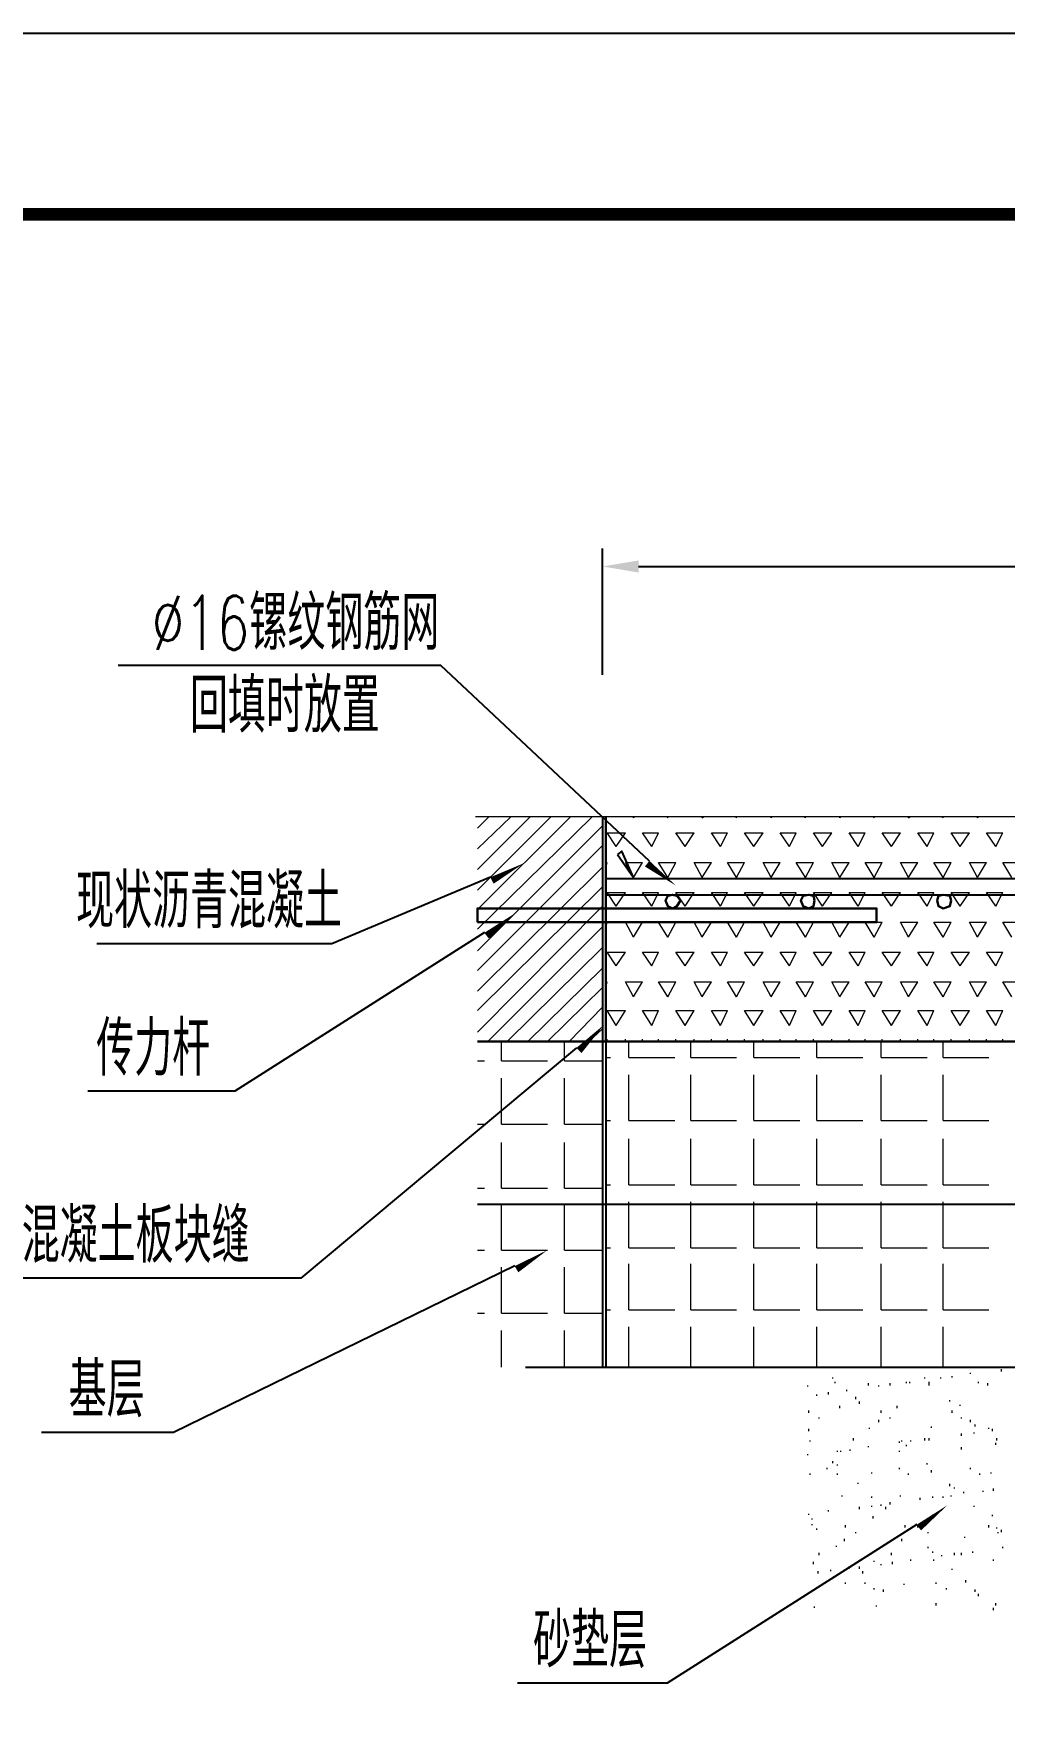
# Model space of a CAD drawing. Extents: x 12342 to 271026, y -9164 to -8044.
# Drawn here: x 16476.1 to 16529.8, y -8660.4 to -8567.5 of the extents above; entities that cross this region are included whole.
import ezdxf

# ---------------------------------------------------------------- set-up
doc = ezdxf.new("R2010")
doc.units = 0
doc.header["$LTSCALE"] = 2
doc.header["$PDMODE"] = 32
doc.header["$PDSIZE"] = 0.3
doc.linetypes.add('DASHED', pattern=[0.75, 0.5, -0.25])
doc.layers.get('0').update_dxf_attribs({"linetype": 'CONTINUOUS'})
doc.layers.get('DEFPOINTS').update_dxf_attribs({"linetype": 'CONTINUOUS'})
for name, color, linetype in [('1', 251, 'DASHED'), ('1111111111', 7, 'CONTINUOUS'), ('图层1', 7, 'CONTINUOUS'), ('图框', 7, 'CONTINUOUS'), ('尺寸标注', 4, 'CONTINUOUS')]:
    doc.layers.add(name, color=color, linetype=linetype)
doc.styles.get("Standard").update_dxf_attribs({"font": 'simplex1.shx', "width": 0.7, "bigfont": 'hztxt.shx'})
doc.dimstyles.new('1：20', dxfattribs={"dimtxt": 3, "dimasz": 2, "dimexe": 1, "dimexo": 1, "dimgap": 0.5, "dimtad": 1, "dimlfac": 2, "dimrnd": 0.0095, "dimdsep": 46, "dimtxsty": 'Standard', "dimcen": 0.09, "dimclrd": 256, "dimclre": 256, "dimclrt": 256, "dimadec": 0, "dimazin": 0, "dimtfac": 1, "dimtix": 1, "dimtmove": 2, "dimatfit": 3, "dimfxl": 0, "dimtolj": 1, "dimtzin": 0, "dimarcsym": 0})

# ---------------------------------------------------------------- blocks, each defined once
blk = doc.blocks.new('*D879')
at = {"layer": 'DEFPOINTS', "color": 0}
for p in [(16582.589, -8597.018), (16507.589, -8612.463), (16582.589, -8612.463)]:
    blk.add_point(p, dxfattribs=at)
at = {"layer": '尺寸标注', "lineweight": -2}
for p, q in [((16507.589, -8603.018), (16507.589, -8596.018)), ((16582.589, -8603.018), (16582.589, -8596.018)), ((16509.589, -8597.018), (16580.589, -8597.018))]:
    blk.add_line(p, q, dxfattribs=at)
at = {"layer": '尺寸标注'}
for points in [[(16509.589, -8596.685), (16509.589, -8597.352), (16507.589, -8597.018)], [(16580.589, -8596.685), (16580.589, -8597.352), (16582.589, -8597.018)]]:
    blk.add_solid(points, dxfattribs=at)
at = {"layer": '尺寸标注', "insert": (16545.089, -8595.018), "char_height": 3, "attachment_point": 5}
blk.add_mtext('\\A1;150', dxfattribs=at)
blk = doc.blocks.new('DIM')
at = {"color": 4}
blk.add_lwpolyline([(-1, -0.1, 0.2, 0, 0), (0, 0, 0, 0, 0)], format="xyseb", dxfattribs=at)

msp = doc.modelspace()

# ---------------------------------------------------------------- linework, layer by layer
at = {"layer": '1', "color": 1, "linetype": 'ByBlock', "lineweight": 9}
msp.add_lwpolyline([(16589.502362, -8610.861587), (16500.571685, -8610.861587)], dxfattribs=at)
at = {"layer": '1', "color": 2, "linetype": 'ByBlock', "lineweight": 9}
for points in [[(16500.678155, -8611.495592), (16501.31216, -8610.861587)], [(16500.678155, -8612.636803), (16502.516771, -8610.861587)], [(16500.678155, -8613.778013), (16503.594581, -8610.861587)], [(16500.678155, -8614.919223), (16504.735792, -8610.861587)], [(16500.678155, -8615.997033), (16505.813601, -8610.861587)], [(16500.678155, -8617.074843), (16507.018212, -8610.861587)], [(16509.300633, -8610.924987), (16509.364034, -8610.861587)], [(16509.300633, -8610.924987), (16509.300633, -8610.861587)], [(16511.20265, -8610.924987), (16511.13925, -8610.861587)], [(16511.20265, -8610.924987), (16511.20265, -8610.861587)], [(16513.104668, -8610.924987), (16513.168068, -8610.861587)], [(16513.104668, -8610.924987), (16513.104668, -8610.861587)], [(16515.006685, -8610.924987), (16514.943284, -8610.861587)], [(16515.006685, -8610.924987), (16515.006685, -8610.861587)], [(16516.908702, -8610.924987), (16516.972103, -8610.861587)], [(16516.908702, -8610.924987), (16516.908702, -8610.861587)], [(16518.81072, -8610.924987), (16518.747319, -8610.861587)], [(16518.81072, -8610.924987), (16518.81072, -8610.861587)], [(16520.712737, -8610.924987), (16520.776137, -8610.861587)], [(16520.712737, -8610.924987), (16520.712737, -8610.861587)], [(16522.614754, -8610.924987), (16522.551354, -8610.861587)], [(16522.614754, -8610.924987), (16522.614754, -8610.861587)], [(16524.516771, -8610.924987), (16524.580172, -8610.861587)], [(16524.516771, -8610.924987), (16524.516771, -8610.861587)], [(16526.418789, -8610.924987), (16526.355388, -8610.861587)], [(16526.418789, -8610.924987), (16526.418789, -8610.861587)], [(16528.320806, -8610.924987), (16528.384207, -8610.861587)], [(16528.320806, -8610.924987), (16528.320806, -8610.861587)], [(16500.678155, -8618.279454), (16507.588817, -8611.368791)], [(16508.349624, -8612.510002), (16507.84242, -8611.749195)], [(16507.84242, -8611.749195), (16508.856829, -8611.749195)], [(16508.349624, -8612.510002), (16508.856829, -8611.749195)], [(16510.315042, -8612.510002), (16509.807838, -8611.749195)], [(16509.807838, -8611.749195), (16510.695446, -8611.749195)], [(16510.315042, -8612.510002), (16510.695446, -8611.749195)], [(16512.153659, -8612.510002), (16511.646454, -8611.749195)], [(16511.646454, -8611.749195), (16512.660864, -8611.749195)], [(16512.153659, -8612.510002), (16512.660864, -8611.749195)], [(16514.119077, -8612.510002), (16513.611872, -8611.749195)], [(16513.611872, -8611.749195), (16514.49948, -8611.749195)], [(16514.119077, -8612.510002), (16514.49948, -8611.749195)], [(16515.957694, -8612.510002), (16515.450489, -8611.749195)], [(16515.450489, -8611.749195), (16516.464898, -8611.749195)], [(16515.957694, -8612.510002), (16516.464898, -8611.749195)], [(16517.923111, -8612.510002), (16517.415907, -8611.749195)], [(16517.415907, -8611.749195), (16518.303515, -8611.749195)], [(16517.923111, -8612.510002), (16518.303515, -8611.749195)], [(16519.761728, -8612.510002), (16519.254524, -8611.749195)], [(16519.254524, -8611.749195), (16520.268933, -8611.749195)], [(16519.761728, -8612.510002), (16520.268933, -8611.749195)], [(16521.727146, -8612.510002), (16521.219941, -8611.749195)], [(16521.219941, -8611.749195), (16522.107549, -8611.749195)], [(16521.727146, -8612.510002), (16522.107549, -8611.749195)], [(16523.565763, -8612.510002), (16523.058558, -8611.749195)], [(16523.058558, -8611.749195), (16524.072967, -8611.749195)], [(16523.565763, -8612.510002), (16524.072967, -8611.749195)], [(16525.531181, -8612.510002), (16525.023976, -8611.749195)], [(16525.023976, -8611.749195), (16525.911584, -8611.749195)], [(16525.531181, -8612.510002), (16525.911584, -8611.749195)], [(16527.369797, -8612.510002), (16526.862593, -8611.749195)], [(16526.862593, -8611.749195), (16527.877002, -8611.749195)], [(16527.369797, -8612.510002), (16527.877002, -8611.749195)], [(16529.335215, -8612.510002), (16528.828011, -8611.749195)], [(16528.828011, -8611.749195), (16529.715619, -8611.749195)], [(16529.335215, -8612.510002), (16529.715619, -8611.749195)], [(16500.678155, -8619.357264), (16507.588817, -8612.446601)], [(16500.678155, -8620.498474), (16507.588817, -8613.651212)], [(16507.779019, -8613.651212), (16507.84242, -8613.39761)], [(16507.779019, -8613.39761), (16507.84242, -8613.39761)], [(16509.300633, -8614.221817), (16508.856829, -8613.39761)], [(16508.856829, -8613.39761), (16509.807838, -8613.39761)], [(16509.300633, -8614.221817), (16509.807838, -8613.39761)], [(16511.20265, -8614.221817), (16510.695446, -8613.39761)], [(16510.695446, -8613.39761), (16511.646454, -8613.39761)], [(16511.20265, -8614.221817), (16511.646454, -8613.39761)], [(16513.104668, -8614.221817), (16512.660864, -8613.39761)], [(16512.660864, -8613.39761), (16513.611872, -8613.39761)], [(16513.104668, -8614.221817), (16513.611872, -8613.39761)], [(16515.006685, -8614.221817), (16514.49948, -8613.39761)], [(16514.49948, -8613.39761), (16515.450489, -8613.39761)], [(16515.006685, -8614.221817), (16515.450489, -8613.39761)], [(16516.908702, -8614.221817), (16516.464898, -8613.39761)], [(16516.464898, -8613.39761), (16517.415907, -8613.39761)], [(16516.908702, -8614.221817), (16517.415907, -8613.39761)], [(16518.81072, -8614.221817), (16518.303515, -8613.39761)], [(16518.303515, -8613.39761), (16519.254524, -8613.39761)], [(16518.81072, -8614.221817), (16519.254524, -8613.39761)], [(16520.712737, -8614.221817), (16520.268933, -8613.39761)], [(16520.268933, -8613.39761), (16521.219941, -8613.39761)], [(16520.712737, -8614.221817), (16521.219941, -8613.39761)], [(16522.614754, -8614.221817), (16522.107549, -8613.39761)], [(16522.107549, -8613.39761), (16523.058558, -8613.39761)], [(16522.614754, -8614.221817), (16523.058558, -8613.39761)], [(16524.516771, -8614.221817), (16524.072967, -8613.39761)], [(16524.072967, -8613.39761), (16525.023976, -8613.39761)], [(16524.516771, -8614.221817), (16525.023976, -8613.39761)], [(16526.418789, -8614.221817), (16525.911584, -8613.39761)], [(16525.911584, -8613.39761), (16526.862593, -8613.39761)], [(16526.418789, -8614.221817), (16526.862593, -8613.39761)], [(16528.320806, -8614.221817), (16527.877002, -8613.39761)], [(16527.877002, -8613.39761), (16528.828011, -8613.39761)], [(16528.320806, -8614.221817), (16528.828011, -8613.39761)], [(16530.222823, -8614.221817), (16529.715619, -8613.39761)], [(16529.715619, -8613.39761), (16530.666627, -8613.39761)], [(16500.678155, -8621.576284), (16507.588817, -8614.729022)], [(16500.678155, -8622.780895), (16507.588817, -8615.806831)], [(16508.349624, -8615.806831), (16507.84242, -8615.046025)], [(16507.84242, -8615.046025), (16508.856829, -8615.046025)], [(16508.349624, -8615.806831), (16508.856829, -8615.046025)], [(16510.315042, -8615.806831), (16509.807838, -8615.046025)], [(16509.807838, -8615.046025), (16510.695446, -8615.046025)], [(16510.315042, -8615.806831), (16510.695446, -8615.046025)], [(16512.153659, -8615.806831), (16511.646454, -8615.046025)], [(16511.646454, -8615.046025), (16512.660864, -8615.046025)], [(16512.153659, -8615.806831), (16512.660864, -8615.046025)], [(16514.119077, -8615.806831), (16513.611872, -8615.046025)], [(16513.611872, -8615.046025), (16514.49948, -8615.046025)], [(16514.119077, -8615.806831), (16514.49948, -8615.046025)], [(16515.957694, -8615.806831), (16515.450489, -8615.046025)], [(16515.450489, -8615.046025), (16516.464898, -8615.046025)], [(16515.957694, -8615.806831), (16516.464898, -8615.046025)], [(16517.923111, -8615.806831), (16517.415907, -8615.046025)], [(16517.415907, -8615.046025), (16518.303515, -8615.046025)], [(16517.923111, -8615.806831), (16518.303515, -8615.046025)], [(16519.761728, -8615.806831), (16519.254524, -8615.046025)], [(16519.254524, -8615.046025), (16520.268933, -8615.046025)], [(16519.761728, -8615.806831), (16520.268933, -8615.046025)], [(16521.727146, -8615.806831), (16521.219941, -8615.046025)], [(16521.219941, -8615.046025), (16522.107549, -8615.046025)], [(16521.727146, -8615.806831), (16522.107549, -8615.046025)], [(16523.565763, -8615.806831), (16523.058558, -8615.046025)], [(16523.058558, -8615.046025), (16524.072967, -8615.046025)], [(16523.565763, -8615.806831), (16524.072967, -8615.046025)], [(16525.531181, -8615.806831), (16525.023976, -8615.046025)], [(16525.023976, -8615.046025), (16525.911584, -8615.046025)], [(16525.531181, -8615.806831), (16525.911584, -8615.046025)], [(16527.369797, -8615.806831), (16526.862593, -8615.046025)], [(16526.862593, -8615.046025), (16527.877002, -8615.046025)], [(16527.369797, -8615.806831), (16527.877002, -8615.046025)], [(16529.335215, -8615.806831), (16528.828011, -8615.046025)], [(16528.828011, -8615.046025), (16529.715619, -8615.046025)], [(16529.335215, -8615.806831), (16529.715619, -8615.046025)], [(16507.779019, -8616.948042), (16507.84242, -8616.69444)], [(16507.779019, -8616.69444), (16507.84242, -8616.69444)], [(16509.300633, -8617.518647), (16508.856829, -8616.69444)], [(16508.856829, -8616.69444), (16509.807838, -8616.69444)], [(16509.300633, -8617.518647), (16509.807838, -8616.69444)], [(16511.20265, -8617.518647), (16510.695446, -8616.69444)], [(16510.695446, -8616.69444), (16511.646454, -8616.69444)], [(16511.20265, -8617.518647), (16511.646454, -8616.69444)], [(16513.104668, -8617.518647), (16512.660864, -8616.69444)], [(16512.660864, -8616.69444), (16513.611872, -8616.69444)], [(16513.104668, -8617.518647), (16513.611872, -8616.69444)], [(16515.006685, -8617.518647), (16514.49948, -8616.69444)], [(16514.49948, -8616.69444), (16515.450489, -8616.69444)], [(16515.006685, -8617.518647), (16515.450489, -8616.69444)], [(16516.908702, -8617.518647), (16516.464898, -8616.69444)], [(16516.464898, -8616.69444), (16517.415907, -8616.69444)], [(16516.908702, -8617.518647), (16517.415907, -8616.69444)], [(16518.81072, -8617.518647), (16518.303515, -8616.69444)], [(16518.303515, -8616.69444), (16519.254524, -8616.69444)], [(16518.81072, -8617.518647), (16519.254524, -8616.69444)], [(16520.712737, -8617.518647), (16520.268933, -8616.69444)], [(16520.268933, -8616.69444), (16521.219941, -8616.69444)], [(16520.712737, -8617.518647), (16521.219941, -8616.69444)], [(16522.614754, -8617.518647), (16522.107549, -8616.69444)], [(16522.107549, -8616.69444), (16523.058558, -8616.69444)], [(16522.614754, -8617.518647), (16523.058558, -8616.69444)], [(16524.516771, -8617.518647), (16524.072967, -8616.69444)], [(16524.072967, -8616.69444), (16525.023976, -8616.69444)], [(16524.516771, -8617.518647), (16525.023976, -8616.69444)], [(16526.418789, -8617.518647), (16525.911584, -8616.69444)], [(16525.911584, -8616.69444), (16526.862593, -8616.69444)], [(16526.418789, -8617.518647), (16526.862593, -8616.69444)], [(16528.320806, -8617.518647), (16527.877002, -8616.69444)], [(16527.877002, -8616.69444), (16528.828011, -8616.69444)], [(16528.320806, -8617.518647), (16528.828011, -8616.69444)], [(16530.222823, -8617.518647), (16529.715619, -8616.69444)], [(16529.715619, -8616.69444), (16530.666627, -8616.69444)], [(16501.24876, -8623.288099), (16507.588817, -8616.948042)], [(16502.32657, -8623.288099), (16507.588817, -8618.089252)], [(16508.349624, -8619.103661), (16507.84242, -8618.342855)], [(16507.84242, -8618.342855), (16508.856829, -8618.342855)], [(16508.349624, -8619.103661), (16508.856829, -8618.342855)], [(16510.315042, -8619.103661), (16509.807838, -8618.342855)], [(16509.807838, -8618.342855), (16510.695446, -8618.342855)], [(16510.315042, -8619.103661), (16510.695446, -8618.342855)], [(16512.153659, -8619.103661), (16511.646454, -8618.342855)], [(16511.646454, -8618.342855), (16512.660864, -8618.342855)], [(16512.153659, -8619.103661), (16512.660864, -8618.342855)], [(16514.119077, -8619.103661), (16513.611872, -8618.342855)], [(16513.611872, -8618.342855), (16514.49948, -8618.342855)], [(16514.119077, -8619.103661), (16514.49948, -8618.342855)], [(16515.957694, -8619.103661), (16515.450489, -8618.342855)], [(16515.450489, -8618.342855), (16516.464898, -8618.342855)], [(16515.957694, -8619.103661), (16516.464898, -8618.342855)], [(16517.923111, -8619.103661), (16517.415907, -8618.342855)], [(16517.415907, -8618.342855), (16518.303515, -8618.342855)], [(16517.923111, -8619.103661), (16518.303515, -8618.342855)], [(16519.761728, -8619.103661), (16519.254524, -8618.342855)], [(16519.254524, -8618.342855), (16520.268933, -8618.342855)], [(16519.761728, -8619.103661), (16520.268933, -8618.342855)], [(16521.727146, -8619.103661), (16521.219941, -8618.342855)], [(16521.219941, -8618.342855), (16522.107549, -8618.342855)], [(16521.727146, -8619.103661), (16522.107549, -8618.342855)], [(16523.565763, -8619.103661), (16523.058558, -8618.342855)], [(16523.058558, -8618.342855), (16524.072967, -8618.342855)], [(16523.565763, -8619.103661), (16524.072967, -8618.342855)], [(16525.531181, -8619.103661), (16525.023976, -8618.342855)], [(16525.023976, -8618.342855), (16525.911584, -8618.342855)], [(16525.531181, -8619.103661), (16525.911584, -8618.342855)], [(16527.369797, -8619.103661), (16526.862593, -8618.342855)], [(16526.862593, -8618.342855), (16527.877002, -8618.342855)], [(16527.369797, -8619.103661), (16527.877002, -8618.342855)], [(16529.335215, -8619.103661), (16528.828011, -8618.342855)], [(16528.828011, -8618.342855), (16529.715619, -8618.342855)], [(16529.335215, -8619.103661), (16529.715619, -8618.342855)], [(16503.46778, -8623.288099), (16507.588817, -8619.230463)], [(16504.54559, -8623.288099), (16507.588817, -8620.308272)], [(16507.779019, -8620.244872), (16507.84242, -8619.99127)], [(16507.779019, -8619.99127), (16507.84242, -8619.99127)], [(16509.300633, -8620.815477), (16508.856829, -8619.99127)], [(16508.856829, -8619.99127), (16509.807838, -8619.99127)], [(16509.300633, -8620.815477), (16509.807838, -8619.99127)], [(16511.20265, -8620.815477), (16510.695446, -8619.99127)], [(16510.695446, -8619.99127), (16511.646454, -8619.99127)], [(16511.20265, -8620.815477), (16511.646454, -8619.99127)], [(16513.104668, -8620.815477), (16512.660864, -8619.99127)], [(16512.660864, -8619.99127), (16513.611872, -8619.99127)], [(16513.104668, -8620.815477), (16513.611872, -8619.99127)], [(16515.006685, -8620.815477), (16514.49948, -8619.99127)], [(16514.49948, -8619.99127), (16515.450489, -8619.99127)], [(16515.006685, -8620.815477), (16515.450489, -8619.99127)], [(16516.908702, -8620.815477), (16516.464898, -8619.99127)], [(16516.464898, -8619.99127), (16517.415907, -8619.99127)], [(16516.908702, -8620.815477), (16517.415907, -8619.99127)], [(16518.81072, -8620.815477), (16518.303515, -8619.99127)], [(16518.303515, -8619.99127), (16519.254524, -8619.99127)], [(16518.81072, -8620.815477), (16519.254524, -8619.99127)], [(16520.712737, -8620.815477), (16520.268933, -8619.99127)], [(16520.268933, -8619.99127), (16521.219941, -8619.99127)], [(16520.712737, -8620.815477), (16521.219941, -8619.99127)], [(16522.614754, -8620.815477), (16522.107549, -8619.99127)], [(16522.107549, -8619.99127), (16523.058558, -8619.99127)], [(16522.614754, -8620.815477), (16523.058558, -8619.99127)], [(16524.516771, -8620.815477), (16524.072967, -8619.99127)], [(16524.072967, -8619.99127), (16525.023976, -8619.99127)], [(16524.516771, -8620.815477), (16525.023976, -8619.99127)], [(16526.418789, -8620.815477), (16525.911584, -8619.99127)], [(16525.911584, -8619.99127), (16526.862593, -8619.99127)], [(16526.418789, -8620.815477), (16526.862593, -8619.99127)], [(16528.320806, -8620.815477), (16527.877002, -8619.99127)], [(16527.877002, -8619.99127), (16528.828011, -8619.99127)], [(16528.320806, -8620.815477), (16528.828011, -8619.99127)], [(16530.222823, -8620.815477), (16529.715619, -8619.99127)], [(16529.715619, -8619.99127), (16530.666627, -8619.99127)], [(16505.750201, -8623.288099), (16507.588817, -8621.386082)], [(16508.349624, -8622.400491), (16507.84242, -8621.576284)], [(16507.84242, -8621.576284), (16508.856829, -8621.576284)], [(16508.349624, -8622.400491), (16508.856829, -8621.576284)], [(16510.315042, -8622.400491), (16509.807838, -8621.576284)], [(16509.807838, -8621.576284), (16510.695446, -8621.576284)], [(16510.315042, -8622.400491), (16510.695446, -8621.576284)], [(16512.153659, -8622.400491), (16511.646454, -8621.576284)], [(16511.646454, -8621.576284), (16512.660864, -8621.576284)], [(16512.153659, -8622.400491), (16512.660864, -8621.576284)], [(16514.119077, -8622.400491), (16513.611872, -8621.576284)], [(16513.611872, -8621.576284), (16514.49948, -8621.576284)], [(16514.119077, -8622.400491), (16514.49948, -8621.576284)], [(16515.957694, -8622.400491), (16515.450489, -8621.576284)], [(16515.450489, -8621.576284), (16516.464898, -8621.576284)], [(16515.957694, -8622.400491), (16516.464898, -8621.576284)], [(16517.923111, -8622.400491), (16517.415907, -8621.576284)], [(16517.415907, -8621.576284), (16518.303515, -8621.576284)], [(16517.923111, -8622.400491), (16518.303515, -8621.576284)], [(16519.761728, -8622.400491), (16519.254524, -8621.576284)], [(16519.254524, -8621.576284), (16520.268933, -8621.576284)], [(16519.761728, -8622.400491), (16520.268933, -8621.576284)], [(16521.727146, -8622.400491), (16521.219941, -8621.576284)], [(16521.219941, -8621.576284), (16522.107549, -8621.576284)], [(16521.727146, -8622.400491), (16522.107549, -8621.576284)], [(16523.565763, -8622.400491), (16523.058558, -8621.576284)], [(16523.058558, -8621.576284), (16524.072967, -8621.576284)], [(16523.565763, -8622.400491), (16524.072967, -8621.576284)], [(16525.531181, -8622.400491), (16525.023976, -8621.576284)], [(16525.023976, -8621.576284), (16525.911584, -8621.576284)], [(16525.531181, -8622.400491), (16525.911584, -8621.576284)], [(16527.369797, -8622.400491), (16526.862593, -8621.576284)], [(16526.862593, -8621.576284), (16527.877002, -8621.576284)], [(16527.369797, -8622.400491), (16527.877002, -8621.576284)], [(16529.335215, -8622.400491), (16528.828011, -8621.576284)], [(16528.828011, -8621.576284), (16529.715619, -8621.576284)], [(16529.335215, -8622.400491), (16529.715619, -8621.576284)], [(16502.009567, -8624.365909), (16502.009567, -8623.288099)], [(16505.496598, -8624.365909), (16505.496598, -8623.288099)], [(16506.828011, -8623.288099), (16507.588817, -8622.590693)], [(16507.779019, -8623.288099), (16507.84242, -8623.288099)], [(16507.84242, -8623.288099), (16507.84242, -8623.161298)], [(16508.856829, -8623.288099), (16508.856829, -8623.161298)], [(16508.856829, -8623.288099), (16509.807838, -8623.288099)], [(16509.047031, -8624.175708), (16509.047031, -8623.288099)], [(16509.807838, -8623.288099), (16509.807838, -8623.161298)], [(16510.695446, -8623.288099), (16510.695446, -8623.161298)], [(16510.695446, -8623.288099), (16511.646454, -8623.288099)], [(16511.646454, -8623.288099), (16511.646454, -8623.161298)], [(16512.470662, -8624.175708), (16512.470662, -8623.288099)], [(16512.660864, -8623.288099), (16512.660864, -8623.161298)], [(16512.660864, -8623.288099), (16513.611872, -8623.288099)], [(16513.611872, -8623.288099), (16513.611872, -8623.161298)], [(16514.49948, -8623.288099), (16514.49948, -8623.161298)], [(16514.49948, -8623.288099), (16515.450489, -8623.288099)], [(16515.450489, -8623.288099), (16515.450489, -8623.161298)], [(16515.957694, -8624.175708), (16515.957694, -8623.288099)], [(16516.464898, -8623.288099), (16516.464898, -8623.161298)], [(16516.464898, -8623.288099), (16517.415907, -8623.288099)], [(16517.415907, -8623.288099), (16517.415907, -8623.161298)], [(16518.303515, -8623.288099), (16518.303515, -8623.161298)], [(16518.303515, -8623.288099), (16519.254524, -8623.288099)], [(16519.254524, -8623.288099), (16519.254524, -8623.161298)], [(16519.444725, -8624.175708), (16519.444725, -8623.288099)], [(16520.268933, -8623.288099), (16520.268933, -8623.161298)], [(16520.268933, -8623.288099), (16521.219941, -8623.288099)], [(16521.219941, -8623.288099), (16521.219941, -8623.161298)], [(16522.107549, -8623.288099), (16522.107549, -8623.161298)], [(16522.107549, -8623.288099), (16523.058558, -8623.288099)], [(16522.995158, -8624.175708), (16522.995158, -8623.288099)], [(16523.058558, -8623.288099), (16523.058558, -8623.161298)], [(16524.072967, -8623.288099), (16524.072967, -8623.161298)], [(16524.072967, -8623.288099), (16525.023976, -8623.288099)], [(16525.023976, -8623.288099), (16525.023976, -8623.161298)], [(16525.911584, -8623.288099), (16525.911584, -8623.161298)], [(16525.911584, -8623.288099), (16526.862593, -8623.288099)], [(16526.418789, -8624.175708), (16526.418789, -8623.288099)], [(16526.862593, -8623.288099), (16526.862593, -8623.161298)], [(16527.877002, -8623.288099), (16527.877002, -8623.161298)], [(16527.877002, -8623.288099), (16528.828011, -8623.288099)], [(16528.828011, -8623.288099), (16528.828011, -8623.161298)], [(16529.715619, -8623.288099), (16529.715619, -8623.161298)], [(16529.715619, -8623.288099), (16530.666627, -8623.288099)], [(16507.779019, -8624.175708), (16508.032622, -8624.175708)], [(16509.047031, -8624.175708), (16511.583054, -8624.175708)], [(16512.470662, -8624.175708), (16515.006685, -8624.175708)], [(16515.957694, -8624.175708), (16518.493717, -8624.175708)], [(16519.444725, -8624.175708), (16521.980748, -8624.175708)], [(16522.995158, -8624.175708), (16525.531181, -8624.175708)], [(16526.418789, -8624.175708), (16528.954812, -8624.175708)], [(16500.678155, -8624.365909), (16501.058558, -8624.365909)], [(16502.009567, -8624.365909), (16504.54559, -8624.365909)], [(16505.496598, -8624.365909), (16507.588817, -8624.365909)], [(16509.047031, -8627.662739), (16509.047031, -8625.126716)], [(16512.470662, -8627.662739), (16512.470662, -8625.126716)], [(16515.957694, -8627.662739), (16515.957694, -8625.126716)], [(16519.444725, -8627.662739), (16519.444725, -8625.126716)], [(16522.995158, -8627.662739), (16522.995158, -8625.126716)], [(16526.418789, -8627.662739), (16526.418789, -8625.126716)], [(16502.009567, -8627.852941), (16502.009567, -8625.316918)], [(16505.496598, -8627.852941), (16505.496598, -8625.316918)], [(16500.678155, -8627.852941), (16501.058558, -8627.852941)], [(16502.009567, -8627.852941), (16504.54559, -8627.852941)], [(16505.496598, -8627.852941), (16507.588817, -8627.852941)], [(16507.779019, -8627.662739), (16508.032622, -8627.662739)], [(16509.047031, -8627.662739), (16511.583054, -8627.662739)], [(16512.470662, -8627.662739), (16515.006685, -8627.662739)], [(16515.957694, -8627.662739), (16518.493717, -8627.662739)], [(16519.444725, -8627.662739), (16521.980748, -8627.662739)], [(16522.995158, -8627.662739), (16525.531181, -8627.662739)], [(16526.418789, -8627.662739), (16528.954812, -8627.662739)], [(16502.009567, -8631.403373), (16502.009567, -8628.86735)], [(16505.496598, -8631.403373), (16505.496598, -8628.86735)], [(16509.047031, -8631.213172), (16509.047031, -8628.677148)], [(16512.470662, -8631.213172), (16512.470662, -8628.677148)], [(16515.957694, -8631.213172), (16515.957694, -8628.677148)], [(16519.444725, -8631.213172), (16519.444725, -8628.677148)], [(16522.995158, -8631.213172), (16522.995158, -8628.677148)], [(16526.418789, -8631.213172), (16526.418789, -8628.677148)], [(16500.678155, -8631.403373), (16501.058558, -8631.403373)], [(16502.009567, -8631.403373), (16504.54559, -8631.403373)], [(16505.496598, -8631.403373), (16507.588817, -8631.403373)], [(16507.779019, -8631.213172), (16508.032622, -8631.213172)], [(16509.047031, -8631.213172), (16511.583054, -8631.213172)], [(16512.470662, -8631.213172), (16515.006685, -8631.213172)], [(16515.957694, -8631.213172), (16518.493717, -8631.213172)], [(16519.444725, -8631.213172), (16521.980748, -8631.213172)], [(16522.995158, -8631.213172), (16525.531181, -8631.213172)], [(16526.418789, -8631.213172), (16528.954812, -8631.213172)], [(16502.009567, -8634.827004), (16502.009567, -8632.290981)], [(16505.496598, -8634.827004), (16505.496598, -8632.290981)], [(16509.047031, -8634.700203), (16509.047031, -8632.16418)], [(16512.470662, -8634.700203), (16512.470662, -8632.16418)], [(16515.957694, -8634.700203), (16515.957694, -8632.16418)], [(16519.444725, -8634.700203), (16519.444725, -8632.16418)], [(16522.995158, -8634.700203), (16522.995158, -8632.16418)], [(16526.418789, -8634.700203), (16526.418789, -8632.16418)], [(16500.678155, -8634.827004), (16501.058558, -8634.827004)], [(16502.009567, -8634.827004), (16504.54559, -8634.827004)], [(16505.496598, -8634.827004), (16507.588817, -8634.827004)], [(16507.779019, -8634.700203), (16508.032622, -8634.700203)], [(16509.047031, -8634.700203), (16511.583054, -8634.700203)], [(16512.470662, -8634.700203), (16515.006685, -8634.700203)], [(16515.957694, -8634.700203), (16518.493717, -8634.700203)], [(16519.444725, -8634.700203), (16521.980748, -8634.700203)], [(16522.995158, -8634.700203), (16525.531181, -8634.700203)], [(16526.418789, -8634.700203), (16528.954812, -8634.700203)], [(16502.009567, -8638.314036), (16502.009567, -8635.778013)], [(16505.496598, -8638.314036), (16505.496598, -8635.778013)], [(16509.047031, -8638.123834), (16509.047031, -8635.587811)], [(16512.470662, -8638.123834), (16512.470662, -8635.587811)], [(16515.957694, -8638.123834), (16515.957694, -8635.587811)], [(16519.444725, -8638.123834), (16519.444725, -8635.587811)], [(16522.995158, -8638.123834), (16522.995158, -8635.587811)], [(16526.418789, -8638.123834), (16526.418789, -8635.587811)], [(16507.779019, -8638.123834), (16508.032622, -8638.123834)], [(16509.047031, -8638.123834), (16511.583054, -8638.123834)], [(16512.470662, -8638.123834), (16515.006685, -8638.123834)], [(16515.957694, -8638.123834), (16518.493717, -8638.123834)], [(16519.444725, -8638.123834), (16521.980748, -8638.123834)], [(16522.995158, -8638.123834), (16525.531181, -8638.123834)], [(16526.418789, -8638.123834), (16528.954812, -8638.123834)], [(16500.678155, -8638.314036), (16501.058558, -8638.314036)], [(16502.009567, -8638.314036), (16504.54559, -8638.314036)], [(16505.496598, -8638.314036), (16507.588817, -8638.314036)], [(16509.047031, -8641.293863), (16509.047031, -8639.074843)], [(16512.470662, -8641.293863), (16512.470662, -8639.074843)], [(16515.957694, -8641.293863), (16515.957694, -8639.074843)], [(16519.444725, -8641.293863), (16519.444725, -8639.074843)], [(16522.995158, -8641.293863), (16522.995158, -8639.074843)], [(16526.418789, -8641.293863), (16526.418789, -8639.074843)], [(16502.009567, -8641.293863), (16502.009567, -8639.265045)], [(16505.496598, -8641.293863), (16505.496598, -8639.265045)], [(16520.332333, -8641.927869), (16520.332333, -8641.864468)], [(16525.404379, -8641.927869), (16525.404379, -8641.864468)], [(16526.291988, -8641.927869), (16526.291988, -8641.864468)], [(16526.925993, -8641.864468), (16526.925993, -8641.801068)], [(16527.940403, -8641.674267), (16527.940403, -8641.610866)], [(16529.652218, -8641.547465), (16529.652218, -8641.420664)], [(16518.937521, -8642.371673), (16518.937521, -8642.308272)], [(16519.444725, -8642.878878), (16519.444725, -8642.815477)], [(16520.078731, -8642.815477), (16520.078731, -8642.688676)], [(16520.459135, -8642.181471), (16520.459135, -8642.118071)], [(16521.09314, -8642.625275), (16521.09314, -8642.561875)], [(16522.297751, -8642.308272), (16522.297751, -8642.181471)], [(16522.868356, -8642.371673), (16522.868356, -8642.308272)], [(16523.502362, -8642.308272), (16523.502362, -8642.181471)], [(16524.38997, -8642.181471), (16524.38997, -8642.118071)], [(16524.580172, -8642.181471), (16524.580172, -8642.118071)], [(16525.657982, -8642.181471), (16525.657982, -8642.118071)], [(16525.657982, -8642.308272), (16525.657982, -8642.181471)], [(16528.384207, -8642.181471), (16528.384207, -8642.118071)], [(16528.891411, -8642.308272), (16528.891411, -8642.181471)], [(16519.000921, -8643.829886), (16519.000921, -8643.703085)], [(16520.712737, -8643.576284), (16520.712737, -8643.449483)], [(16521.600345, -8643.069079), (16521.600345, -8642.942278)], [(16521.790547, -8643.322682), (16521.790547, -8643.19588)], [(16522.995158, -8643.829886), (16522.995158, -8643.703085)], [(16523.882766, -8643.576284), (16523.882766, -8643.449483)], [(16526.799192, -8643.19588), (16526.799192, -8643.13248)], [(16526.925993, -8643.829886), (16526.925993, -8643.703085)], [(16527.369797, -8643.449483), (16527.369797, -8643.386082)], [(16519.571526, -8644.146889), (16519.571526, -8644.083489)], [(16522.361152, -8644.717494), (16522.361152, -8644.654094)], [(16522.868356, -8644.337091), (16522.868356, -8644.21029)], [(16523.502362, -8644.146889), (16523.502362, -8644.083489)], [(16525.784783, -8644.654094), (16525.784783, -8644.590693)], [(16527.433198, -8644.146889), (16527.433198, -8644.083489)], [(16527.940403, -8644.337091), (16527.940403, -8644.21029)], [(16528.194005, -8644.590693), (16528.194005, -8644.463892)], [(16528.954812, -8644.717494), (16528.954812, -8644.654094)], [(16519.000921, -8644.844295), (16519.000921, -8644.717494)], [(16519.064322, -8645.414901), (16519.064322, -8645.3515)], [(16521.473544, -8645.3515), (16521.473544, -8645.224699)], [(16524.009567, -8645.478301), (16524.009567, -8645.414901)], [(16524.136368, -8645.414901), (16524.136368, -8645.3515)], [(16524.38997, -8645.668503), (16524.38997, -8645.605102)], [(16524.643573, -8645.414901), (16524.643573, -8645.3515)], [(16525.404379, -8645.3515), (16525.404379, -8645.224699)], [(16525.657982, -8645.3515), (16525.657982, -8645.224699)], [(16527.433198, -8645.097898), (16527.433198, -8644.971097)], [(16528.130604, -8644.971097), (16528.130604, -8644.907696)], [(16529.145013, -8644.844295), (16529.145013, -8644.717494)], [(16529.335215, -8645.605102), (16529.335215, -8645.478301)], [(16529.398616, -8645.3515), (16529.398616, -8645.224699)], [(16518.937521, -8646.175708), (16518.937521, -8646.112307)], [(16520.332333, -8646.619512), (16520.332333, -8646.49271)], [(16520.585936, -8645.985506), (16520.585936, -8645.922105)], [(16520.776137, -8645.985506), (16520.776137, -8645.922105)], [(16521.283342, -8645.922105), (16521.283342, -8645.858705)], [(16522.297751, -8645.731904), (16522.297751, -8645.668503)], [(16524.009567, -8645.985506), (16524.009567, -8645.922105)], [(16527.433198, -8645.858705), (16527.433198, -8645.731904)], [(16519.064322, -8647.253517), (16519.064322, -8647.190117)], [(16520.01533, -8646.936514), (16520.01533, -8646.873114)], [(16520.585936, -8646.746313), (16520.585936, -8646.682912)], [(16520.585936, -8647.253517), (16520.585936, -8647.190117)], [(16522.487953, -8647.190117), (16522.487953, -8647.126716)], [(16524.009567, -8646.936514), (16524.009567, -8646.873114)], [(16524.516771, -8647.253517), (16524.516771, -8647.190117)], [(16525.531181, -8646.682912), (16525.531181, -8646.619512)], [(16525.784783, -8647.126716), (16525.784783, -8646.999915)], [(16527.940403, -8646.936514), (16527.940403, -8646.873114)], [(16528.447607, -8647.253517), (16528.447607, -8647.190117)], [(16529.081613, -8647.190117), (16529.081613, -8647.126716)], [(16520.839538, -8648.458128), (16520.839538, -8648.394728)], [(16521.727146, -8647.760722), (16521.727146, -8647.697321)], [(16524.072967, -8648.458128), (16524.072967, -8648.394728)], [(16526.799192, -8647.887523), (16526.799192, -8647.760722)], [(16526.862593, -8648.458128), (16526.862593, -8648.394728)], [(16527.052794, -8648.014324), (16527.052794, -8647.950924)], [(16527.559999, -8648.267927), (16527.559999, -8648.204526)], [(16528.637809, -8648.204526), (16528.637809, -8648.141125)], [(16529.208414, -8648.141125), (16529.208414, -8648.014324)], [(16520.078731, -8649.282336), (16520.078731, -8649.218935)], [(16521.790547, -8649.155535), (16521.790547, -8649.028733)], [(16522.487953, -8648.521529), (16522.487953, -8648.458128)], [(16522.487953, -8649.028733), (16522.487953, -8648.965333)], [(16522.995158, -8648.965333), (16522.995158, -8648.901932)], [(16523.24876, -8649.155535), (16523.24876, -8649.028733)], [(16523.502362, -8648.901932), (16523.502362, -8648.775131)], [(16525.150777, -8648.64833), (16525.150777, -8648.521529)], [(16525.848183, -8648.521529), (16525.848183, -8648.458128)], [(16526.418789, -8648.521529), (16526.418789, -8648.458128)], [(16528.130604, -8649.028733), (16528.130604, -8648.965333)], [(16519.000921, -8649.472538), (16519.000921, -8649.409137)], [(16519.191123, -8649.72614), (16519.191123, -8649.662739)], [(16519.191123, -8650.043143), (16519.191123, -8649.979742)], [(16519.444725, -8650.296745), (16519.444725, -8650.233344)], [(16521.02974, -8650.169944), (16521.02974, -8650.043143)], [(16522.551354, -8649.662739), (16522.551354, -8649.535938)], [(16524.32657, -8650.169944), (16524.32657, -8650.043143)], [(16525.023976, -8650.169944), (16525.023976, -8650.043143)], [(16525.848183, -8649.535938), (16525.848183, -8649.472538)], [(16528.954812, -8650.169944), (16528.954812, -8650.043143)], [(16529.145013, -8649.535938), (16529.145013, -8649.472538)], [(16529.398616, -8650.233344), (16529.398616, -8650.169944)], [(16520.966339, -8650.930751), (16520.966339, -8650.80395)], [(16521.600345, -8650.486947), (16521.600345, -8650.423546)], [(16524.136368, -8650.930751), (16524.136368, -8650.80395)], [(16525.594581, -8650.486947), (16525.594581, -8650.423546)], [(16527.6234, -8650.740549), (16527.6234, -8650.677148)], [(16529.462016, -8650.486947), (16529.462016, -8650.423546)], [(16529.652218, -8650.423546), (16529.652218, -8650.296745)], [(16519.254524, -8652.198762), (16519.254524, -8652.071961)], [(16519.571526, -8651.691558), (16519.571526, -8651.564757)], [(16520.522535, -8651.247754), (16520.522535, -8651.184353)], [(16522.614754, -8652.071961), (16522.614754, -8652.008561)], [(16523.565763, -8651.691558), (16523.565763, -8651.564757)], [(16523.629163, -8652.198762), (16523.629163, -8652.071961)], [(16524.643573, -8652.008561), (16524.643573, -8651.94516)], [(16525.594581, -8651.311154), (16525.594581, -8651.247754)], [(16525.848183, -8651.564757), (16525.848183, -8651.501356)], [(16525.911584, -8652.008561), (16525.911584, -8651.94516)], [(16526.355388, -8651.754958), (16526.355388, -8651.691558)], [(16527.052794, -8651.691558), (16527.052794, -8651.564757)], [(16527.433198, -8651.691558), (16527.433198, -8651.564757)], [(16528.067204, -8651.564757), (16528.067204, -8651.501356)], [(16529.208414, -8652.008561), (16529.208414, -8651.94516)], [(16529.715619, -8651.311154), (16529.715619, -8651.247754)], [(16519.508126, -8652.705967), (16519.508126, -8652.579166)], [(16520.205532, -8652.579166), (16520.205532, -8652.515765)], [(16521.219941, -8652.452365), (16521.219941, -8652.325563)], [(16521.790547, -8652.452365), (16521.790547, -8652.325563)], [(16521.980748, -8652.705967), (16521.980748, -8652.579166)], [(16522.995158, -8652.262163), (16522.995158, -8652.198762)], [(16526.925993, -8652.515765), (16526.925993, -8652.452365)], [(16521.02974, -8653.276572), (16521.02974, -8653.213172)], [(16522.107549, -8653.276572), (16522.107549, -8653.213172)], [(16522.614754, -8653.593575), (16522.614754, -8653.530174)], [(16523.121959, -8653.720376), (16523.121959, -8653.593575)], [(16524.263169, -8653.339973), (16524.263169, -8653.276572)], [(16526.038385, -8653.276572), (16526.038385, -8653.213172)], [(16526.60899, -8653.593575), (16526.60899, -8653.530174)], [(16527.6868, -8653.213172), (16527.6868, -8653.08637)], [(16528.194005, -8653.720376), (16528.194005, -8653.593575)], [(16528.384207, -8653.973978), (16528.384207, -8653.847177)], [(16519.317924, -8654.607984), (16519.317924, -8654.544584)], [(16522.741555, -8654.544584), (16522.741555, -8654.481183)], [(16526.038385, -8654.481183), (16526.038385, -8654.354382)], [(16529.208414, -8654.734785), (16529.208414, -8654.607984)], [(16529.335215, -8654.481183), (16529.335215, -8654.354382)]]:
    msp.add_lwpolyline(points, dxfattribs=at)
at = {"layer": '1', "color": 2, "linetype": 'ByBlock', "lineweight": 30}
for points in [[(16507.779019, -8610.861587), (16507.779019, -8623.288099)], [(16511.900057, -8615.489829), (16511.709855, -8615.236226), (16511.456253, -8615.172826), (16511.20265, -8615.236226), (16511.075849, -8615.489829), (16511.20265, -8615.806831), (16511.456253, -8615.933633), (16511.709855, -8615.806831), (16511.900057, -8615.489829)], [(16519.317924, -8615.489829), (16519.254524, -8615.236226), (16519.000921, -8615.172826), (16518.683918, -8615.236226), (16518.557117, -8615.489829), (16518.683918, -8615.806831), (16519.000921, -8615.933633), (16519.254524, -8615.806831), (16519.317924, -8615.489829)], [(16526.862593, -8615.489829), (16526.799192, -8615.236226), (16526.418789, -8615.172826), (16526.165186, -8615.236226), (16526.101786, -8615.489829), (16526.165186, -8615.806831), (16526.418789, -8615.933633), (16526.799192, -8615.806831), (16526.862593, -8615.489829)], [(16589.502362, -8623.288099), (16500.678155, -8623.288099)]]:
    msp.add_lwpolyline(points, dxfattribs=at)
at = {"layer": '1', "color": 2, "linetype": 'ByBlock', "lineweight": 25}
for points in [[(16508.413025, -8612.953806), (16509.300633, -8614.221817), (16508.666627, -8612.763604), (16508.413025, -8612.953806)], [(16582.6551, -8615.172826), (16582.6551, -8614.285218), (16507.779019, -8614.285218), (16507.779019, -8615.172826), (16582.6551, -8615.172826)], [(16500.678155, -8632.290981), (16589.502362, -8632.290981)], [(16503.340979, -8641.293863), (16589.502362, -8641.293863)]]:
    msp.add_lwpolyline(points, dxfattribs=at)
at = {"layer": '1', "color": 1, "linetype": 'ByBlock', "lineweight": 30}
msp.add_lwpolyline([(16500.678155, -8616.69444), (16500.678155, -8615.933633), (16522.741555, -8615.933633), (16522.741555, -8616.69444), (16500.678155, -8616.69444)], dxfattribs=at)
at = {"layer": '图层1', "color": 4}
for points in [[(16510.197348, -8613.307115), (16498.651408, -8602.49038), (16480.819364, -8602.49038)], [(16501.401256, -8614.202208), (16492.62072, -8617.881258), (16479.64158, -8617.881258)], [(16501.074608, -8617.266609), (16487.2644, -8626.03512), (16479.135151, -8626.03512)], [(16506.161351, -8623.63207), (16490.915486, -8636.382414), (16474.665388, -8636.382414)], [(16502.74795, -8635.70364), (16483.86913, -8644.910071), (16476.58152, -8644.910071)], [(16524.971939, -8650.006653), (16511.161731, -8658.775164), (16502.897412, -8658.775164)]]:
    msp.add_lwpolyline(points, dxfattribs=at)
at = {"layer": '图框'}
msp.add_lwpolyline([(16629.923771, -8864.543704), (16629.923771, -8567.543704), (16209.923771, -8567.543704), (16209.923771, -8864.543704)], close=True, dxfattribs=at)
at = {"layer": '图框', "const_width": 0.7}
msp.add_lwpolyline([(16619.923771, -8577.543704), (16239.923771, -8577.543704), (16239.923771, -8854.543704), (16619.923771, -8854.543704), (16619.923771, -8577.543704)], dxfattribs=at)
at = {"layer": '图框', "color": 1}
for points in [[(16507.588817, -8610.861587), (16507.588817, -8641.293863)], [(16507.779019, -8610.861587), (16507.779019, -8641.293863)]]:
    msp.add_lwpolyline(points, dxfattribs=at)

# ---------------------------------------------------------------- block references
at = {"layer": '图层1', "yscale": 2, "zscale": 2}
for p, xscale, rotation in [((16511.6569, -8614.674487), 2.000000000000011, 316.8676457206462), ((16503.245878, -8613.42931), 1.999999999999995, 22.73371733347222), ((16502.763027, -8616.194582), 1.999999999999994, 32.41267555530798), ((16507.695541, -8622.349004), 1.999999999999981, 39.90624317720243), ((16504.54559, -8634.827004), 2.00000000000002, 25.99660477867283), ((16526.660358, -8648.934626), 1.999999999999994, 32.41267555530798)]:
    msp.add_blockref('DIM', p, dxfattribs=dict(at, xscale=xscale, rotation=rotation))

# ---------------------------------------------------------------- texts
at = {"layer": '1111111111', "color": 7, "width": 0.7}
for s, p in [('%%C16镙纹钢筋网', (16482.669689, -8601.636455)), ('回填时放置', (16484.783099, -8606.212635)), ('现状沥青混凝土', (16478.485521, -8617.027333)), ('传力杆', (16479.602553, -8625.181194)), ('混凝土板块缝', (16475.479866, -8635.528489)), ('基层', (16478.081753, -8644.056146)), ('砂垫层', (16503.755933, -8657.921239))]:
    msp.add_text(s, height=3, dxfattribs=at).set_placement(p)

# ---------------------------------------------------------------- dimensions: what is measured, and where the dimension line sits
at = {"layer": '尺寸标注'}
dim = msp.add_linear_dim(base=(16582.588817, -8597.018353), p1=(16507.588817, -8612.463255), p2=(16582.588817, -8612.463255), dimstyle='1：20', dxfattribs=at)
dim.commit()
dim.dimension.update_dxf_attribs({"geometry": '*D879', "text_midpoint": (16545.088817, -8595.018353)})

doc.saveas('drawing.dxf')
